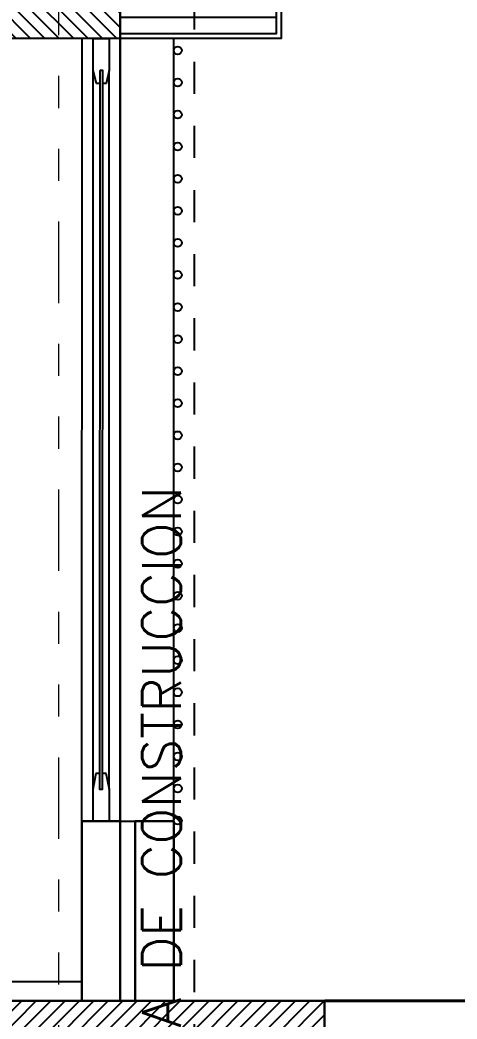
# Model space of a CAD drawing. Header units: millimetres. Extents: x 2056 to 4470, y 1400 to 3101.
# Drawn here: x 2186.111 to 2187.474, y 1404.562 to 1407.677 of the extents above; entities that cross this region are included whole.
import ezdxf

# ---------------------------------------------------------------- set-up
doc = ezdxf.new("R2010")
doc.units = ezdxf.units.MM
doc.linetypes.add('DIVIDE', pattern=[31.75, 12.7, -6.35, 0, -6.35, 0, -6.35])
doc.linetypes.add('HIDDEN', pattern=[9.525, 6.35, -3.175])
for name, color, linetype in [('A-ANNO-TEXT', 190, 'Continuous'), ('A-GLAZ', 5, 'Continuous'), ('A-GRID-COLS', 75, 'DIVIDE'), ('A-PLAN-1', 5, 'Continuous'), ('A-PLAN-2', 4, 'Continuous'), ('A-PLAN-3', 3, 'Continuous'), ('A-PLAN-4', 2, 'Continuous'), ('A-PLAN-5', 1, 'Continuous'), ('A-PLAN-6', 9, 'Continuous'), ('A-PROY', 15, 'HIDDEN')]:
    doc.layers.add(name, color=color, linetype=linetype)
doc.layers.add('A-WALL', color=16, linetype='Continuous', lineweight=30)
doc.styles.add('ROMANS', font='romans')

# ---------------------------------------------------------------- blocks, each defined once
blk = doc.blocks.new('placa-cte')
at = {"layer": 'A-PLAN-5'}
h = blk.add_hatch(dxfattribs=at)
h.set_pattern_fill('ANSI31', color=256, scale=0.01, angle=90, style=0)
h.set_pattern_definition([(135, (-989183.659403, -1733165.448907), (-0.02245064030267, -0.02245064030267), [])])
h.paths.add_polyline_path([(0, 0.5), (21.1484, 0.5), (21.1485, -0.0001), (20.6484, -0.0001), (20.6484, 0.3799), (14.4728, 0.3799), (14.4728, 0), (13.9728, 0), (13.9728, 0.3799), (8.4106, 0.3799), (8.4106, 0), (7.9106, 0), (7.9106, 0.3799), (1.9078, 0.3799), (1.9078, 0), (1.4078, 0), (1.4078, 0.3799), (0.1983, 0.3799), (0.1983, 0.0001), (0, 0.0001)])
at = {"layer": 'A-PLAN-1', "elevation": 0.2289}
blk.add_lwpolyline([(0, 0.5), (21.1484, 0.5), (21.1485, -0.0001), (20.6484, -0.0001), (20.6484, 0.3799), (14.4728, 0.3799), (14.4728, 0), (13.9728, 0), (13.9728, 0.3799), (8.4106, 0.3799), (8.4106, 0), (7.9106, 0), (7.9106, 0.3799), (1.9078, 0.3799), (1.9078, 0), (1.4078, 0), (1.4078, 0.3799), (0.1983, 0.3799), (0.1983, 0.0001), (0, 0.0001), (0, 0.5)], close=True, dxfattribs=at)

msp = doc.modelspace()

# ---------------------------------------------------------------- hatches: boundary and pattern name
at = {"layer": 'A-PLAN-5'}
h = msp.add_hatch(dxfattribs=at)
h.set_pattern_fill('ANSI31', color=256, scale=0.01, style=0)
h.set_pattern_definition([(45, (-986878.416414, -1731757.829706), (-0.02245064030267, 0.02245064030267), [])])
h.paths.add_polyline_path([(2162.5994, 1404.6192), (2187.0607, 1404.6192), (2187.0607, 1404.4692), (2162.5994, 1404.4692)])

# ---------------------------------------------------------------- linework, layer by layer
at = {"color": 4}
msp.add_line((2186.4237, 1405.1792), (2186.4237, 1407.7459), dxfattribs=at)
at = {"layer": 'A-GLAZ'}
for points in [[(2186.3594, 1407.4782), (2186.3494, 1407.4782), (2186.3394, 1407.5192), (2186.3394, 1407.6192), (2186.3894, 1407.6192), (2186.3894, 1407.5192), (2186.3794, 1407.4782), (2186.3694, 1407.4782)], [(2186.3387, 1405.2792), (2186.3394, 1407.5192)], [(2186.3887, 1405.2792), (2186.3894, 1407.5192)], [(2186.3687, 1405.3292), (2186.3787, 1405.3292), (2186.3887, 1405.2792), (2186.3887, 1405.1792), (2186.3387, 1405.1792), (2186.3387, 1405.2792), (2186.3487, 1405.3292), (2186.3587, 1405.3292)]]:
    msp.add_lwpolyline(points, dxfattribs=at)
msp.add_lwpolyline([(2186.3594, 1407.5192), (2186.3587, 1405.2792), (2186.3687, 1405.2792), (2186.3694, 1407.5192)], close=True, dxfattribs=at)
at = {"layer": 'A-GRID-COLS', "lineweight": 9, "ltscale": 0.02}
msp.add_lwpolyline([(2186.2325, 1402.6192), (2186.2325, 1419.2061)], dxfattribs=at)
at = {"layer": 'A-PLAN-2'}
msp.add_lwpolyline([(2186.4237, 1407.6342), (2186.9103, 1407.6342), (2186.9103, 1407.6842), (2186.4237, 1407.6842)], close=True, dxfattribs=at)
msp.add_lwpolyline([(2183.4608, 1404.6792), (2186.3053, 1404.6792)], dxfattribs=at)
at = {"layer": 'A-PLAN-3'}
msp.add_lwpolyline([(2186.4237, 1408.9792), (2186.9253, 1408.9792), (2186.9253, 1407.6192), (2186.4237, 1407.6191), (2186.4237, 1407.6342), (2186.4237, 1407.6342), (2186.4237, 1407.6342), (2186.9103, 1407.6342), (2186.9103, 1408.9642), (2186.4237, 1408.9642), (2186.4237, 1408.9792)], dxfattribs=at)
at = {"layer": 'A-PLAN-4'}
for centre in [(2186.6029, 1407.5818), (2186.6029, 1407.4818), (2186.6029, 1407.3818), (2186.6029, 1407.2819), (2186.6029, 1407.1819), (2186.6029, 1407.0819), (2186.6029, 1406.9819), (2186.6029, 1406.8819), (2186.6029, 1406.7819), (2186.6029, 1406.6819), (2186.6029, 1406.5819), (2186.6029, 1406.4819), (2186.6029, 1406.3819), (2186.6029, 1406.2819), (2186.6029, 1406.1819), (2186.6029, 1406.0819), (2186.6029, 1405.9819), (2186.6029, 1405.8819), (2186.6029, 1405.7809), (2186.6029, 1405.6809), (2186.6029, 1405.5809), (2186.6029, 1405.4809), (2186.6029, 1405.3809), (2186.6029, 1405.2809), (2186.6029, 1405.1809)]:
    msp.add_circle(centre, 0.0125, dxfattribs=at)
at = {"layer": 'A-PLAN-6'}
for p, q in [((2186.3037, 1405.1792), (2186.3044, 1407.6192)), ((2186.4237, 1405.1792), (2186.4237, 1407.6191))]:
    msp.add_line(p, q, dxfattribs=at)
msp.add_lwpolyline([(2186.5904, 1407.6191), (2186.4237, 1407.6191), (2186.4237, 1405.1792), (2186.5904, 1405.1792)], close=True, dxfattribs=at)
at = {"layer": 'A-PROY', "ltscale": 0.01}
msp.add_lwpolyline([(2186.6552, 1404.0467), (2186.6552, 1419.4799)], dxfattribs=at)
at = {"layer": 'A-WALL'}
for points in [[(2186.3037, 1405.1792), (2186.4237, 1405.1792), (2186.4237, 1404.6192), (2186.3037, 1404.6192)], [(2186.4704, 1405.1792), (2186.5904, 1405.1792), (2186.5911, 1404.6192), (2186.4704, 1404.6192)], [(2162.5994, 1404.6192), (2187.0607, 1404.6192), (2187.0607, 1404.4692), (2162.5994, 1404.4692)]]:
    msp.add_lwpolyline(points, close=True, dxfattribs=at)
at = {"layer": 'A-WALL', "const_width": 0.01}
msp.add_lwpolyline([(2189.8271, 1404.6192), (2187.0607, 1404.6192)], dxfattribs=at)

# ---------------------------------------------------------------- block references
at = {"color": 4}
msp.add_blockref('placa-cte', (2165.2753, 1407.6192), dxfattribs=at)

# ---------------------------------------------------------------- texts
at = {"layer": 'A-ANNO-TEXT', "style": 'ROMANS'}
msp.add_text('LINEA DE CONSTRUCCION', height=0.12, rotation=90, dxfattribs=at).set_placement((2186.6123, 1404.1968, 1.6972))

doc.saveas('drawing.dxf')
